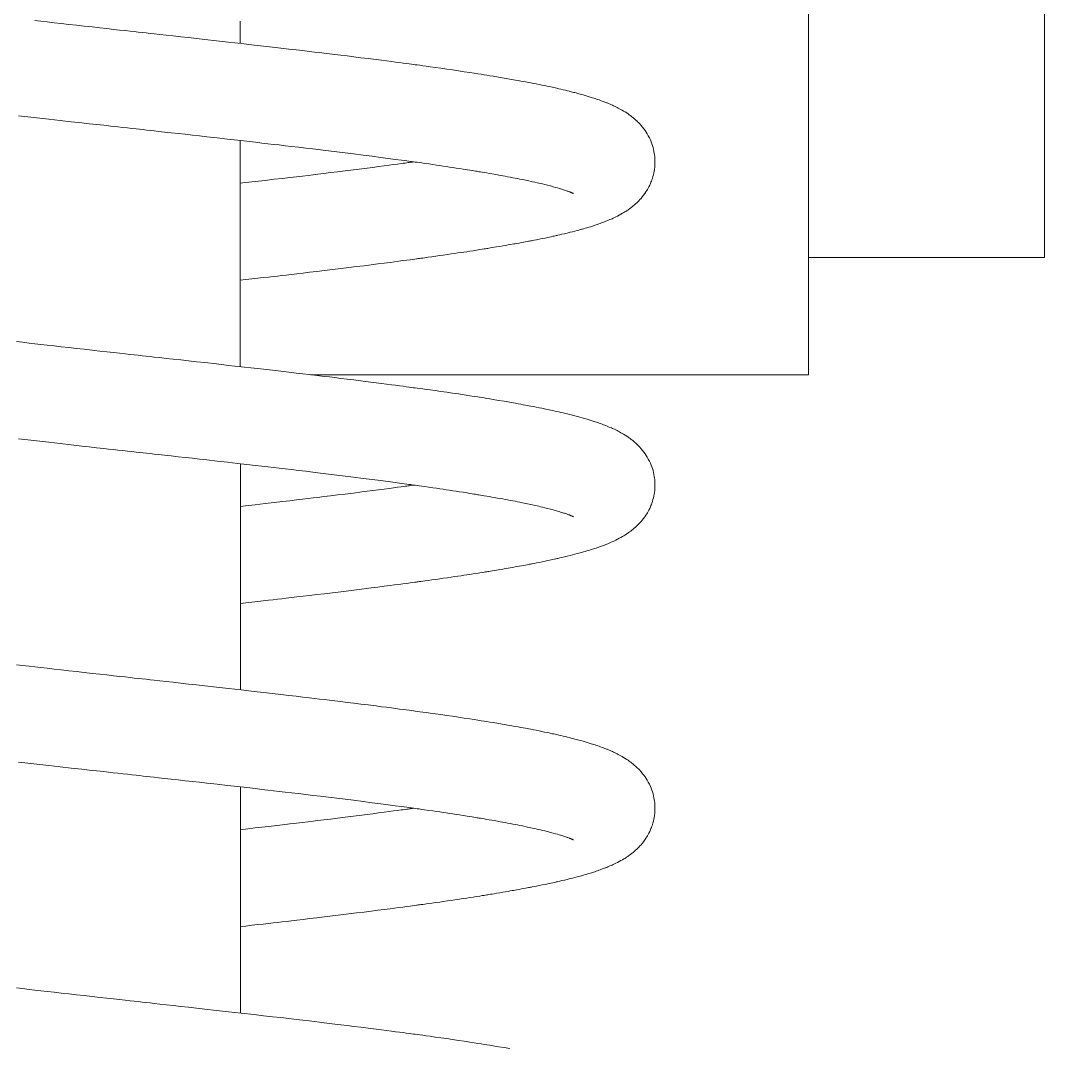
# Model space of a CAD drawing. Extents: x 83.6 to 158.5, y 132.1 to 157.1.
# Drawn here: x 132.784 to 134.97, y 139.014 to 141.207 of the extents above; entities that cross this region are included whole.
import ezdxf

# ---------------------------------------------------------------- set-up
doc = ezdxf.new("R2010")
doc.units = 0
doc.header["$LTSCALE"] = 0.5
doc.header["$MEASUREMENT"] = 0
doc.layers.add('AM_5', color=3, linetype='CONTINUOUS', lineweight=15)

msp = doc.modelspace()

# ---------------------------------------------------------------- linework, layer by layer
at = {"layer": 'AM_5', "color": 0, "ltscale": 0.75}
for p, q in [((134.46588, 143.32598), (134.46588, 140.45098)), ((134.96975, 143.07598), (134.96975, 140.70098)), ((134.46588, 140.70098), (134.96975, 140.70098)), ((133.4037, 140.45098), (134.46588, 140.45098))]:
    msp.add_line(p, q, dxfattribs=at)
at = {"layer": 'AM_5', "color": 0, "ltscale": 0.75, "flags": 128}
for points in [[(132.81504, 141.20677), (132.82786, 141.2053), (132.84149, 141.20375), (132.85594, 141.20211), (132.87121, 141.20038), (132.88731, 141.19856), (132.904, 141.19667), (132.92004, 141.19487), (132.93737, 141.19293), (132.9536, 141.19111), (132.96872, 141.18943), (132.98274, 141.18787), (132.99563, 141.18644), (133.00739, 141.18514), (133.01805, 141.18396), (133.02712, 141.18296), (133.03558, 141.18203), (133.04419, 141.18108), (133.0526, 141.18016), (133.06081, 141.17925), (133.06963, 141.17828), (133.08179, 141.17694), (133.09531, 141.17544), (133.11017, 141.17379), (133.12618, 141.17201), (133.14277, 141.17017), (133.15987, 141.16826), (133.17747, 141.16629), (133.20249, 141.16348), (133.22842, 141.16056), (133.25521, 141.15753), (133.28282, 141.15439), (133.30296, 141.15209), (133.322, 141.14991), (133.33991, 141.14786), (133.35669, 141.14593), (133.37239, 141.14411), (133.38702, 141.1424), (133.4006, 141.1408), (133.41211, 141.13944), (133.42275, 141.13818), (133.43272, 141.13698), (133.44347, 141.13569), (133.45528, 141.13426), (133.46815, 141.13269), (133.48144, 141.13106), (133.49564, 141.12931), (133.51074, 141.12743), (133.5267, 141.12542), (133.54348, 141.12329), (133.55487, 141.12184), (133.56576, 141.12043), (133.5758, 141.11913), (133.585, 141.11793), (133.59336, 141.11684), (133.60092, 141.11584), (133.60768, 141.11495), (133.61364, 141.11416), (133.61883, 141.11346), (133.62326, 141.11287), (133.62693, 141.11238), (133.63078, 141.11186), (133.63633, 141.11111), (133.64298, 141.11021), (133.65038, 141.10919), (133.65833, 141.1081), (133.66945, 141.10655), (133.68143, 141.10485), (133.69393, 141.10306), (133.7064, 141.10125), (133.71881, 141.09941), (133.73116, 141.09756), (133.74343, 141.09569), (133.75247, 141.09429), (133.76052, 141.09304), (133.76761, 141.09192), (133.77377, 141.09093), (133.77979, 141.08997), (133.78631, 141.08891), (133.79332, 141.08776), (133.80478, 141.08585), (133.81645, 141.08388), (133.82843, 141.08181), (133.84093, 141.0796), (133.84669, 141.07857), (133.8524, 141.07754), (133.85751, 141.0766), (133.86196, 141.07578), (133.86577, 141.07507), (133.8694, 141.07438), (133.87353, 141.0736), (133.87897, 141.07255), (133.88503, 141.07137), (133.89112, 141.07015), (133.89704, 141.06896), (133.9028, 141.06777), (133.9084, 141.0666), (133.91251, 141.06573), (133.91621, 141.06493), (133.91953, 141.06421), (133.92247, 141.06357), (133.92547, 141.0629), (133.92891, 141.06213), (133.93315, 141.06117), (133.93787, 141.06008), (133.94273, 141.05894), (133.9473, 141.05785), (133.9516, 141.05681), (133.95563, 141.05582), (133.95936, 141.05488), (133.96239, 141.05411), (133.96505, 141.05343), (133.96747, 141.0528), (133.97012, 141.0521), (133.97304, 141.05132), (133.9762, 141.05047), (133.98499, 141.04802), (133.99386, 141.04545), (134.00249, 141.04281), (134.01088, 141.04012), (134.0137, 141.03918), (134.01635, 141.03828), (134.01916, 141.0373), (134.02241, 141.03616), (134.02606, 141.03483), (134.02895, 141.03374), (134.03138, 141.03281), (134.03338, 141.03203), (134.03495, 141.03141), (134.03631, 141.03087), (134.03777, 141.03027), (134.03934, 141.02962), (134.04105, 141.0289), (134.04315, 141.02801), (134.04568, 141.0269), (134.04792, 141.0259), (134.05001, 141.02494), (134.05184, 141.02409), (134.05342, 141.02333), (134.05482, 141.02265), (134.05744, 141.02135), (134.0601, 141.01999), (134.06292, 141.0185), (134.06583, 141.01691), (134.06859, 141.01534), (134.07158, 141.01358), (134.07482, 141.01158), (134.07808, 141.00949), (134.08102, 141.00751), (134.08359, 141.00569), (134.08573, 141.00414), (134.08677, 141.00336), (134.08781, 141.00257), (134.08919, 141.0015), (134.09091, 141.00012), (134.09296, 140.99844), (134.09503, 140.99668), (134.0968, 140.99512), (134.09842, 140.99363), (134.09976, 140.99238), (134.10126, 140.99093), (134.10307, 140.98913), (134.10516, 140.98696), (134.10901, 140.98269), (134.11217, 140.97889), (134.11481, 140.97547), (134.11734, 140.97195), (134.11979, 140.96828), (134.12191, 140.96485), (134.12427, 140.96072), (134.12661, 140.95619), (134.12863, 140.95185), (134.13036, 140.94773), (134.13182, 140.94384), (134.13307, 140.94016), (134.1343, 140.93604), (134.13541, 140.93172), (134.13635, 140.92743), (134.13705, 140.92354), (134.13758, 140.91995), (134.13789, 140.9173), (134.13813, 140.91478), (134.13834, 140.91192), (134.13849, 140.90841), (134.13854, 140.90434), (134.13843, 140.90024), (134.1383, 140.89772), (134.13814, 140.8956), (134.13798, 140.89383), (134.13783, 140.89242), (134.13765, 140.89092), (134.13734, 140.88861), (134.13685, 140.88558), (134.13612, 140.88176), (134.1352, 140.87768), (134.13422, 140.874), (134.133, 140.86993), (134.13186, 140.86658), (134.13091, 140.864), (134.12998, 140.86164), (134.12878, 140.85878), (134.12724, 140.85541), (134.12548, 140.85188), (134.12384, 140.84881), (134.12238, 140.84624), (134.12095, 140.84387), (134.11913, 140.84101), (134.11684, 140.83763), (134.11406, 140.83384), (134.11125, 140.83028), (134.10867, 140.82721), (134.10634, 140.82461), (134.1041, 140.82223), (134.10198, 140.82008), (134.0998, 140.81796), (134.09724, 140.81558), (134.0944, 140.81308), (134.09198, 140.81104), (134.09013, 140.80954), (134.08856, 140.80831), (134.08663, 140.80684), (134.0844, 140.80519), (134.08233, 140.80371), (134.08054, 140.80247), (134.07905, 140.80146), (134.07784, 140.80065), (134.07608, 140.79952), (134.07413, 140.79828), (134.07195, 140.79695), (134.06941, 140.79543), (134.06593, 140.79345), (134.06238, 140.79151), (134.05882, 140.78965), (134.05528, 140.78787), (134.05195, 140.78627), (134.04906, 140.78492), (134.04686, 140.78393), (134.04479, 140.783), (134.04245, 140.78199), (134.0396, 140.78079), (134.03753, 140.77993), (134.03546, 140.77909), (134.03364, 140.77837), (134.03208, 140.77776), (134.0308, 140.77726), (134.02887, 140.77653), (134.02676, 140.77573), (134.0244, 140.77487), (134.02169, 140.77389), (134.01845, 140.77275), (134.01574, 140.77182), (134.01273, 140.7708), (134.00979, 140.76983), (134.00719, 140.76898), (134.00494, 140.76826), (134.00291, 140.76762), (134.00068, 140.76692), (133.99724, 140.76587), (133.99335, 140.7647), (133.98945, 140.76356), (133.98599, 140.76256), (133.98356, 140.76187), (133.98135, 140.76125), (133.97884, 140.76056), (133.9759, 140.75975), (133.9725, 140.75883), (133.96755, 140.75753), (133.96252, 140.75622), (133.95745, 140.75494), (133.95094, 140.75333), (133.94505, 140.75191), (133.9398, 140.75067), (133.93517, 140.74959), (133.93114, 140.74867), (133.9294, 140.74828), (133.9278, 140.74792), (133.92591, 140.74749), (133.92352, 140.74696), (133.9206, 140.74632), (133.91716, 140.74557), (133.91355, 140.74479), (133.90993, 140.74402), (133.90381, 140.74274), (133.8977, 140.74148), (133.8916, 140.74024), (133.88576, 140.73908), (133.88075, 140.7381), (133.87662, 140.73729), (133.87461, 140.73691), (133.8729, 140.73658), (133.87097, 140.73621), (133.8685, 140.73574), (133.86547, 140.73517), (133.86188, 140.7345), (133.85771, 140.73373), (133.85348, 140.73296), (133.84839, 140.73204), (133.84396, 140.73124), (133.84021, 140.73057), (133.83708, 140.73001), (133.8336, 140.7294), (133.82942, 140.72867), (133.82484, 140.72787), (133.8196, 140.72696), (133.81371, 140.72596), (133.80714, 140.72484), (133.80048, 140.72373), (133.7954, 140.72289), (133.79095, 140.72215), (133.78714, 140.72153), (133.78397, 140.72101), (133.78146, 140.72061), (133.77958, 140.7203), (133.77704, 140.71989), (133.77368, 140.71935), (133.76948, 140.71868), (133.76444, 140.71788), (133.75736, 140.71677), (133.75013, 140.71564), (133.74322, 140.71458), (133.73664, 140.71357), (133.73041, 140.71263), (133.72452, 140.71174), (133.71793, 140.71076), (133.71118, 140.70976), (133.70371, 140.70866), (133.69552, 140.70747), (133.68658, 140.70618), (133.67903, 140.70511), (133.671, 140.70397), (133.66249, 140.70278), (133.65439, 140.70166), (133.64739, 140.70069), (133.64283, 140.70007), (133.63892, 140.69954), (133.63566, 140.6991), (133.63305, 140.69874), (133.6311, 140.69848), (133.62936, 140.69825), (133.6258, 140.69777), (133.62126, 140.69716), (133.61572, 140.69642), (133.60864, 140.69548), (133.60051, 140.6944), (133.59186, 140.69327), (133.58279, 140.69208), (133.57326, 140.69084), (133.56046, 140.68918), (133.54692, 140.68745), (133.53262, 140.68563), (133.51754, 140.68372), (133.50169, 140.68174), (133.48504, 140.67968), (133.46811, 140.6776), (133.45001, 140.6754), (133.43286, 140.67333), (133.41667, 140.6714), (133.40148, 140.6696), (133.38731, 140.66793), (133.37441, 140.66643), (133.36252, 140.66505), (133.35167, 140.66379), (133.34185, 140.66267), (133.33282, 140.66163), (133.32348, 140.66056), (133.31336, 140.6594), (133.30245, 140.65815), (133.29074, 140.65681), (133.27823, 140.65539), (133.26491, 140.65388), (133.25345, 140.65258)], [(133.96447, 140.83754), (133.96447, 140.83754), (133.96413, 140.83772), (133.96378, 140.8379), (133.96329, 140.83813), (133.96261, 140.83846), (133.96169, 140.83887), (133.96057, 140.83936), (133.95981, 140.83968), (133.95901, 140.84001), (133.95824, 140.84033), (133.95752, 140.84061), (133.95675, 140.84091), (133.95575, 140.8413), (133.95425, 140.84186), (133.95266, 140.84244), (133.95113, 140.84299), (133.94966, 140.8435), (133.94767, 140.84418), (133.94566, 140.84486), (133.94359, 140.84554), (133.94158, 140.84618), (133.93977, 140.84675), (133.93717, 140.84755), (133.93405, 140.84849), (133.93038, 140.84957), (133.92606, 140.8508), (133.921, 140.8522), (133.91536, 140.8537), (133.90943, 140.85524), (133.90363, 140.85669), (133.89823, 140.858), (133.89421, 140.85896), (133.89049, 140.85983), (133.88673, 140.86069), (133.88237, 140.86168), (133.87736, 140.86279), (133.86658, 140.86512), (133.85567, 140.86738), (133.84998, 140.86853), (133.84479, 140.86956), (133.84008, 140.87048), (133.83511, 140.87143), (133.82961, 140.87248), (133.82391, 140.87354), (133.8187, 140.87451), (133.81364, 140.87543), (133.80834, 140.87639), (133.80218, 140.8775), (133.79511, 140.87875), (133.79022, 140.8796), (133.78495, 140.88051), (133.77937, 140.88147), (133.77422, 140.88235), (133.76975, 140.8831), (133.76597, 140.88373), (133.7629, 140.88424), (133.76055, 140.88463), (133.75841, 140.88498), (133.75564, 140.88544), (133.75217, 140.88601), (133.74801, 140.88668), (133.74313, 140.88747), (133.73772, 140.88834), (133.72927, 140.88968), (133.7213, 140.89092), (133.71384, 140.89208), (133.70692, 140.89314), (133.70024, 140.89415), (133.69285, 140.89526), (133.68647, 140.89621), (133.67958, 140.89723), (133.67217, 140.89831), (133.66422, 140.89946), (133.65574, 140.90068), (133.64688, 140.90194), (133.64079, 140.90279), (133.63538, 140.90355), (133.63064, 140.90421), (133.6266, 140.90477), (133.62325, 140.90523), (133.6206, 140.90559), (133.61866, 140.90585), (133.61685, 140.9061), (133.61329, 140.90659), (133.60885, 140.90719), (133.60353, 140.90791), (133.5973, 140.90875), (133.58375, 140.91056), (133.56885, 140.91254), (133.55253, 140.91468), (133.53477, 140.91699), (133.51553, 140.91945), (133.49477, 140.92208), (133.47736, 140.92426), (133.45923, 140.92651), (133.4416, 140.92867), (133.42468, 140.93073), (133.40849, 140.93267), (133.39306, 140.93451), (133.37743, 140.93636), (133.36272, 140.93809), (133.34896, 140.93969), (133.33614, 140.94117), (133.32426, 140.94254), (133.31235, 140.94392), (133.29955, 140.94539), (133.28587, 140.94696), (133.26741, 140.94907), (133.24753, 140.95134), (133.22621, 140.95376), (133.20412, 140.95626), (133.18221, 140.95873), (133.16668, 140.96048), (133.15128, 140.9622), (133.13599, 140.96391), (133.12083, 140.9656), (133.10587, 140.96727), (133.09183, 140.96882), (133.07893, 140.97025), (133.06959, 140.97128), (133.06097, 140.97223), (133.0531, 140.9731), (133.04589, 140.97389), (133.03825, 140.97473), (133.03088, 140.97554), (133.0222, 140.9765), (133.01276, 140.97754), (133.00244, 140.97868), (132.99215, 140.97982), (132.98195, 140.98095), (132.97185, 140.98207), (132.96184, 140.98319), (132.94631, 140.98492), (132.93095, 140.98663), (132.91509, 140.9884), (132.8928, 140.99091), (132.86933, 140.99355), (132.84472, 140.99633), (132.819, 140.99925), (132.79963, 141.00145), (132.78002, 141.00369)], [(133.2534, 140.85963), (133.26422, 140.86086), (133.28529, 140.86327), (133.30617, 140.86567), (133.32564, 140.86791), (133.34369, 140.87), (133.35903, 140.87178), (133.37325, 140.87345), (133.38635, 140.87499), (133.39836, 140.87642), (133.40929, 140.87772), (133.41914, 140.87891), (133.43188, 140.88045), (133.44583, 140.88215), (133.46098, 140.88401), (133.47729, 140.88603), (133.4947, 140.88821), (133.51318, 140.89055), (133.52454, 140.892), (133.53623, 140.8935), (133.54824, 140.89506), (133.56022, 140.89662), (133.57106, 140.89805), (133.58072, 140.89933), (133.58922, 140.90047), (133.59659, 140.90145), (133.60116, 140.90207), (133.60517, 140.90261), (133.60863, 140.90308), (133.61154, 140.90348), (133.61396, 140.90381), (133.61689, 140.90421), (133.62073, 140.90473), (133.6238, 140.90515)], [(132.77606, 140.52179), (132.7889, 140.52031), (132.80303, 140.51869), (132.81504, 140.51731), (132.82786, 140.51585), (132.84149, 140.5143), (132.85594, 140.51265), (132.87121, 140.51092), (132.88731, 140.5091), (132.904, 140.50722), (132.92004, 140.50542), (132.93737, 140.50347), (132.9536, 140.50166), (132.96872, 140.49997), (132.98274, 140.49841), (132.99563, 140.49698), (133.00739, 140.49568), (133.01805, 140.4945), (133.02712, 140.4935), (133.03558, 140.49257), (133.04419, 140.49162), (133.0526, 140.4907), (133.06081, 140.4898), (133.06963, 140.48882), (133.08179, 140.48748), (133.09531, 140.48599), (133.11017, 140.48434), (133.12618, 140.48256), (133.14277, 140.48071), (133.15987, 140.4788), (133.17747, 140.47683), (133.20249, 140.47402), (133.22842, 140.4711), (133.25521, 140.46807), (133.28282, 140.46493), (133.30296, 140.46264), (133.322, 140.46046), (133.33991, 140.4584), (133.35669, 140.45647), (133.37239, 140.45465), (133.38702, 140.45295), (133.4006, 140.45135), (133.41211, 140.44999), (133.42275, 140.44872), (133.43272, 140.44753), (133.44347, 140.44624), (133.45528, 140.44481), (133.46815, 140.44324), (133.48144, 140.44161), (133.49564, 140.43985), (133.51074, 140.43797), (133.5267, 140.43597), (133.54348, 140.43384), (133.55487, 140.43238), (133.56576, 140.43098), (133.5758, 140.42968), (133.585, 140.42848), (133.59336, 140.42738), (133.60092, 140.42639), (133.60768, 140.42549), (133.61364, 140.4247), (133.61883, 140.42401), (133.62326, 140.42342), (133.62693, 140.42292), (133.63078, 140.42241), (133.63633, 140.42166), (133.64298, 140.42075), (133.65038, 140.41974), (133.65833, 140.41864), (133.66945, 140.41709), (133.68143, 140.4154), (133.69393, 140.41361), (133.7064, 140.41179), (133.71881, 140.40996), (133.73116, 140.40811), (133.74343, 140.40624), (133.75247, 140.40484), (133.76052, 140.40358), (133.76761, 140.40246), (133.77377, 140.40148), (133.77979, 140.40051), (133.78631, 140.39945), (133.79332, 140.3983), (133.80478, 140.3964), (133.81645, 140.39442), (133.82843, 140.39235), (133.84093, 140.39015), (133.84669, 140.38912), (133.8524, 140.38808), (133.85751, 140.38715), (133.86196, 140.38633), (133.86577, 140.38561), (133.8694, 140.38493), (133.87353, 140.38414), (133.87897, 140.3831), (133.88503, 140.38191), (133.89112, 140.3807), (133.89704, 140.3795), (133.9028, 140.37832), (133.9084, 140.37715), (133.91251, 140.37628), (133.91621, 140.37548), (133.91953, 140.37476), (133.92247, 140.37411), (133.92547, 140.37345), (133.92891, 140.37268), (133.93315, 140.37172), (133.93787, 140.37063), (133.94273, 140.36949), (133.9473, 140.3684), (133.9516, 140.36736), (133.95563, 140.36636), (133.95936, 140.36543), (133.96239, 140.36466), (133.96505, 140.36397), (133.96747, 140.36334), (133.97012, 140.36265), (133.97304, 140.36187), (133.9762, 140.36101), (133.98499, 140.35857), (133.99386, 140.35599), (134.00249, 140.35335), (134.01088, 140.35066), (134.0137, 140.34972), (134.01635, 140.34882), (134.01916, 140.34785), (134.02241, 140.3467), (134.02606, 140.34537), (134.02895, 140.34429), (134.03138, 140.34336), (134.03338, 140.34258), (134.03495, 140.34196), (134.03631, 140.34141), (134.03777, 140.34082), (134.03934, 140.34017), (134.04105, 140.33945), (134.04315, 140.33855), (134.04568, 140.33745), (134.04792, 140.33644), (134.05001, 140.33549), (134.05184, 140.33463), (134.05342, 140.33387), (134.05482, 140.3332), (134.05744, 140.3319), (134.0601, 140.33054), (134.06292, 140.32905), (134.06583, 140.32745), (134.06859, 140.32589), (134.07158, 140.32413), (134.07482, 140.32213), (134.07808, 140.32003), (134.08102, 140.31805), (134.08359, 140.31624), (134.08573, 140.31468), (134.08677, 140.3139), (134.08781, 140.31311), (134.08919, 140.31204), (134.09091, 140.31067), (134.09296, 140.30899), (134.09503, 140.30722), (134.0968, 140.30566), (134.09842, 140.30418), (134.09976, 140.30293), (134.10126, 140.30148), (134.10307, 140.29967), (134.10516, 140.29751), (134.10901, 140.29324), (134.11217, 140.28943), (134.11481, 140.28601), (134.11734, 140.2825), (134.11979, 140.27883), (134.12191, 140.2754), (134.12427, 140.27127), (134.12661, 140.26673), (134.12863, 140.26239), (134.13036, 140.25828), (134.13182, 140.25438), (134.13307, 140.2507), (134.1343, 140.24659), (134.13541, 140.24227), (134.13635, 140.23797), (134.13705, 140.23408), (134.13758, 140.2305), (134.13789, 140.22785), (134.13813, 140.22533), (134.13834, 140.22246), (134.13849, 140.21896), (134.13854, 140.21488), (134.13843, 140.21079), (134.1383, 140.20826), (134.13814, 140.20615), (134.13798, 140.20437), (134.13783, 140.20296), (134.13765, 140.20146), (134.13734, 140.19916), (134.13685, 140.19613), (134.13612, 140.19231), (134.1352, 140.18822), (134.13422, 140.18454), (134.133, 140.18047), (134.13186, 140.17712), (134.13091, 140.17454), (134.12998, 140.17218), (134.12878, 140.16933), (134.12724, 140.16596), (134.12548, 140.16242), (134.12384, 140.15936), (134.12238, 140.15678), (134.12095, 140.15441), (134.11913, 140.15155), (134.11684, 140.14817), (134.11406, 140.14438), (134.11125, 140.14082), (134.10867, 140.13776), (134.10634, 140.13516), (134.1041, 140.13278), (134.10198, 140.13062), (134.0998, 140.12851), (134.09724, 140.12613), (134.0944, 140.12362), (134.09198, 140.12159), (134.09013, 140.12009), (134.08856, 140.11885), (134.08663, 140.11738), (134.0844, 140.11573), (134.08233, 140.11425), (134.08054, 140.11301), (134.07905, 140.11201), (134.07784, 140.1112), (134.07608, 140.11006), (134.07413, 140.10883), (134.07195, 140.10749), (134.06941, 140.10598), (134.06593, 140.104), (134.06238, 140.10206), (134.05882, 140.10019), (134.05528, 140.09842), (134.05195, 140.09681), (134.04906, 140.09547), (134.04686, 140.09447), (134.04479, 140.09355), (134.04245, 140.09254), (134.0396, 140.09133), (134.03753, 140.09048), (134.03546, 140.08964), (134.03364, 140.08892), (134.03208, 140.0883), (134.0308, 140.08781), (134.02887, 140.08707), (134.02676, 140.08628), (134.0244, 140.08541), (134.02169, 140.08443), (134.01845, 140.08329), (134.01574, 140.08236), (134.01273, 140.08134), (134.00979, 140.08037), (134.00719, 140.07953), (134.00494, 140.07881), (134.00291, 140.07817), (134.00068, 140.07747), (133.99724, 140.07642), (133.99335, 140.07525), (133.98945, 140.0741), (133.98599, 140.07311), (133.98356, 140.07242), (133.98135, 140.0718), (133.97884, 140.0711), (133.9759, 140.07029), (133.9725, 140.06938), (133.96755, 140.06807), (133.96252, 140.06677), (133.95745, 140.06548), (133.95094, 140.06388), (133.94505, 140.06245), (133.9398, 140.06121), (133.93517, 140.06014), (133.93114, 140.05922), (133.9294, 140.05882), (133.9278, 140.05846), (133.92591, 140.05804), (133.92352, 140.05751), (133.9206, 140.05687), (133.91716, 140.05612), (133.91355, 140.05534), (133.90993, 140.05457), (133.90381, 140.05328), (133.8977, 140.05202), (133.8916, 140.05079), (133.88576, 140.04962), (133.88075, 140.04864), (133.87662, 140.04784), (133.87461, 140.04745), (133.8729, 140.04713), (133.87097, 140.04676), (133.8685, 140.04629), (133.86547, 140.04572), (133.86188, 140.04505), (133.85771, 140.04428), (133.85348, 140.0435), (133.84839, 140.04258), (133.84396, 140.04178), (133.84021, 140.04111), (133.83708, 140.04056), (133.8336, 140.03994), (133.82942, 140.03921), (133.82484, 140.03841), (133.8196, 140.03751), (133.81371, 140.0365), (133.80714, 140.03539), (133.80048, 140.03427), (133.7954, 140.03343), (133.79095, 140.0327), (133.78714, 140.03207), (133.78397, 140.03156), (133.78146, 140.03115), (133.77958, 140.03085), (133.77704, 140.03044), (133.77368, 140.0299), (133.76948, 140.02923), (133.76444, 140.02843), (133.75736, 140.02731), (133.75013, 140.02619), (133.74322, 140.02512), (133.73664, 140.02412), (133.73041, 140.02317), (133.72452, 140.02229), (133.71793, 140.0213), (133.71118, 140.0203), (133.70371, 140.01921), (133.69552, 140.01801), (133.68658, 140.01673), (133.67903, 140.01565), (133.671, 140.01452), (133.66249, 140.01333), (133.65439, 140.0122), (133.64739, 140.01124), (133.64283, 140.01062), (133.63892, 140.01008), (133.63566, 140.00964), (133.63305, 140.00929), (133.6311, 140.00903), (133.62936, 140.00879), (133.6258, 140.00832), (133.62126, 140.00771), (133.61572, 140.00697), (133.60864, 140.00602), (133.60051, 140.00495), (133.59186, 140.00381), (133.58279, 140.00262), (133.57326, 140.00138), (133.56046, 139.99973), (133.54692, 139.99799), (133.53262, 139.99617), (133.51754, 139.99427), (133.50169, 139.99229), (133.48504, 139.99023), (133.46811, 139.98815), (133.45001, 139.98595), (133.43286, 139.98388), (133.41667, 139.98195), (133.40148, 139.98015), (133.38731, 139.97848), (133.37441, 139.97697), (133.36252, 139.97559), (133.35167, 139.97434), (133.34185, 139.97321), (133.33282, 139.97217), (133.32348, 139.9711), (133.31336, 139.96994), (133.30245, 139.9687), (133.29074, 139.96736), (133.27823, 139.96593), (133.26491, 139.96442), (133.25361, 139.96314)], [(133.96447, 140.14809), (133.96447, 140.14809), (133.96413, 140.14827), (133.96378, 140.14844), (133.96329, 140.14868), (133.96261, 140.149), (133.96169, 140.14942), (133.96057, 140.14991), (133.95981, 140.15023), (133.95901, 140.15056), (133.95824, 140.15087), (133.95752, 140.15116), (133.95675, 140.15146), (133.95575, 140.15184), (133.95425, 140.15241), (133.95266, 140.15299), (133.95113, 140.15354), (133.94966, 140.15405), (133.94767, 140.15473), (133.94566, 140.1554), (133.94359, 140.15608), (133.94158, 140.15673), (133.93977, 140.1573), (133.93717, 140.1581), (133.93405, 140.15904), (133.93038, 140.16012), (133.92606, 140.16135), (133.921, 140.16274), (133.91536, 140.16425), (133.90943, 140.16578), (133.90363, 140.16723), (133.89823, 140.16855), (133.89421, 140.1695), (133.89049, 140.17037), (133.88673, 140.17124), (133.88237, 140.17223), (133.87736, 140.17334), (133.86658, 140.17566), (133.85567, 140.17792), (133.84998, 140.17907), (133.84479, 140.1801), (133.84008, 140.18102), (133.83511, 140.18198), (133.82961, 140.18302), (133.82391, 140.18409), (133.8187, 140.18505), (133.81364, 140.18598), (133.80834, 140.18694), (133.80218, 140.18804), (133.79511, 140.18929), (133.79022, 140.19015), (133.78495, 140.19106), (133.77937, 140.19202), (133.77422, 140.19289), (133.76975, 140.19364), (133.76597, 140.19428), (133.7629, 140.19479), (133.76055, 140.19518), (133.75841, 140.19553), (133.75564, 140.19599), (133.75217, 140.19655), (133.74801, 140.19723), (133.74313, 140.19802), (133.73772, 140.19888), (133.72927, 140.20022), (133.7213, 140.20147), (133.71384, 140.20262), (133.70692, 140.20368), (133.70024, 140.2047), (133.69285, 140.20581), (133.68647, 140.20676), (133.67958, 140.20778), (133.67217, 140.20886), (133.66422, 140.21001), (133.65574, 140.21123), (133.64688, 140.21248), (133.64079, 140.21334), (133.63538, 140.21409), (133.63064, 140.21475), (133.6266, 140.21531), (133.62325, 140.21577), (133.6206, 140.21613), (133.61866, 140.2164), (133.61685, 140.21665), (133.61329, 140.21713), (133.60885, 140.21773), (133.60353, 140.21846), (133.5973, 140.2193), (133.58375, 140.22111), (133.56885, 140.22309), (133.55253, 140.22523), (133.53477, 140.22753), (133.51553, 140.23), (133.49477, 140.23263), (133.47736, 140.23481), (133.45923, 140.23705), (133.4416, 140.23922), (133.42468, 140.24127), (133.40849, 140.24322), (133.39306, 140.24506), (133.37743, 140.24691), (133.36272, 140.24863), (133.34896, 140.25023), (133.33614, 140.25172), (133.32426, 140.25309), (133.31235, 140.25446), (133.29955, 140.25594), (133.28587, 140.25751), (133.26741, 140.25962), (133.24753, 140.26189), (133.22621, 140.26431), (133.20412, 140.26681), (133.18221, 140.26928), (133.16668, 140.27102), (133.15128, 140.27275), (133.13599, 140.27446), (133.12083, 140.27615), (133.10587, 140.27781), (133.09183, 140.27937), (133.07893, 140.2808), (133.06959, 140.28183), (133.06097, 140.28278), (133.0531, 140.28364), (133.04589, 140.28444), (133.03825, 140.28528), (133.03088, 140.28609), (133.0222, 140.28705), (133.01276, 140.28809), (133.00244, 140.28923), (132.99215, 140.29037), (132.98195, 140.2915), (132.97185, 140.29262), (132.96184, 140.29373), (132.94631, 140.29546), (132.93095, 140.29718), (132.91509, 140.29895), (132.8928, 140.30145), (132.86933, 140.30409), (132.84472, 140.30687), (132.819, 140.30979), (132.79963, 140.312), (132.78002, 140.31424)], [(133.25357, 140.17019), (133.26422, 140.17141), (133.28529, 140.17382), (133.30617, 140.17622), (133.32564, 140.17846), (133.34369, 140.18055), (133.35903, 140.18233), (133.37325, 140.18399), (133.38635, 140.18554), (133.39836, 140.18696), (133.40929, 140.18827), (133.41914, 140.18945), (133.43188, 140.19099), (133.44583, 140.19269), (133.46098, 140.19455), (133.47729, 140.19657), (133.4947, 140.19875), (133.51318, 140.20109), (133.52454, 140.20254), (133.53623, 140.20405), (133.54824, 140.2056), (133.56022, 140.20717), (133.57106, 140.2086), (133.58072, 140.20988), (133.58922, 140.21101), (133.59659, 140.212), (133.60116, 140.21262), (133.60517, 140.21316), (133.60863, 140.21363), (133.61154, 140.21402), (133.61396, 140.21435), (133.61689, 140.21475), (133.62073, 140.21527), (133.6238, 140.2157)], [(132.77606, 139.83233), (132.7889, 139.83086), (132.80303, 139.82924), (132.81504, 139.82786), (132.82786, 139.8264), (132.84149, 139.82484), (132.85594, 139.8232), (132.87121, 139.82147), (132.88731, 139.81965), (132.904, 139.81777), (132.92004, 139.81596), (132.93737, 139.81402), (132.9536, 139.8122), (132.96872, 139.81052), (132.98274, 139.80896), (132.99563, 139.80753), (133.00739, 139.80623), (133.01805, 139.80505), (133.02712, 139.80405), (133.03558, 139.80312), (133.04419, 139.80217), (133.0526, 139.80125), (133.06081, 139.80034), (133.06963, 139.79937), (133.08179, 139.79803), (133.09531, 139.79653), (133.11017, 139.79488), (133.12618, 139.79311), (133.14277, 139.79126), (133.15987, 139.78935), (133.17747, 139.78738), (133.20249, 139.78457), (133.22842, 139.78165), (133.25521, 139.77862), (133.28282, 139.77548), (133.30296, 139.77318), (133.322, 139.771), (133.33991, 139.76895), (133.35669, 139.76702), (133.37239, 139.7652), (133.38702, 139.76349), (133.4006, 139.7619), (133.41211, 139.76053), (133.42275, 139.75927), (133.43272, 139.75807), (133.44347, 139.75678), (133.45528, 139.75535), (133.46815, 139.75378), (133.48144, 139.75215), (133.49564, 139.7504), (133.51074, 139.74852), (133.5267, 139.74651), (133.54348, 139.74438), (133.55487, 139.74293), (133.56576, 139.74153), (133.5758, 139.74022), (133.585, 139.73903), (133.59336, 139.73793), (133.60092, 139.73693), (133.60768, 139.73604), (133.61364, 139.73525), (133.61883, 139.73455), (133.62326, 139.73396), (133.62693, 139.73347), (133.63078, 139.73295), (133.63633, 139.7322), (133.64298, 139.7313), (133.65038, 139.73029), (133.65833, 139.72919), (133.66945, 139.72764), (133.68143, 139.72594), (133.69393, 139.72415), (133.7064, 139.72234), (133.71881, 139.7205), (133.73116, 139.71865), (133.74343, 139.71678), (133.75247, 139.71538), (133.76052, 139.71413), (133.76761, 139.71301), (133.77377, 139.71202), (133.77979, 139.71106), (133.78631, 139.71), (133.79332, 139.70885), (133.80478, 139.70694), (133.81645, 139.70497), (133.82843, 139.7029), (133.84093, 139.7007), (133.84669, 139.69966), (133.8524, 139.69863), (133.85751, 139.69769), (133.86196, 139.69687), (133.86577, 139.69616), (133.8694, 139.69548), (133.87353, 139.69469), (133.87897, 139.69364), (133.88503, 139.69246), (133.89112, 139.69125), (133.89704, 139.69005), (133.9028, 139.68886), (133.9084, 139.68769), (133.91251, 139.68682), (133.91621, 139.68602), (133.91953, 139.6853), (133.92247, 139.68466), (133.92547, 139.68399), (133.92891, 139.68322), (133.93315, 139.68226), (133.93787, 139.68117), (133.94273, 139.68003), (133.9473, 139.67894), (133.9516, 139.6779), (133.95563, 139.67691), (133.95936, 139.67597), (133.96239, 139.6752), (133.96505, 139.67452), (133.96747, 139.67389), (133.97012, 139.67319), (133.97304, 139.67241), (133.9762, 139.67156), (133.98499, 139.66911), (133.99386, 139.66654), (134.00249, 139.6639), (134.01088, 139.66121), (134.0137, 139.66027), (134.01635, 139.65937), (134.01916, 139.6584), (134.02241, 139.65725), (134.02606, 139.65592), (134.02895, 139.65484), (134.03138, 139.6539), (134.03338, 139.65312), (134.03495, 139.6525), (134.03631, 139.65196), (134.03777, 139.65136), (134.03934, 139.65071), (134.04105, 139.65), (134.04315, 139.6491), (134.04568, 139.64799), (134.04792, 139.64699), (134.05001, 139.64603), (134.05184, 139.64518), (134.05342, 139.64442), (134.05482, 139.64374), (134.05744, 139.64244), (134.0601, 139.64108), (134.06292, 139.63959), (134.06583, 139.638), (134.06859, 139.63643), (134.07158, 139.63467), (134.07482, 139.63267), (134.07808, 139.63058), (134.08102, 139.6286), (134.08359, 139.62678), (134.08573, 139.62523), (134.08677, 139.62445), (134.08781, 139.62366), (134.08919, 139.62259), (134.09091, 139.62122), (134.09296, 139.61954), (134.09503, 139.61777), (134.0968, 139.61621), (134.09842, 139.61472), (134.09976, 139.61347), (134.10126, 139.61202), (134.10307, 139.61022), (134.10516, 139.60805), (134.10901, 139.60379), (134.11217, 139.59998), (134.11481, 139.59656), (134.11734, 139.59304), (134.11979, 139.58937), (134.12191, 139.58594), (134.12427, 139.58181), (134.12661, 139.57728), (134.12863, 139.57294), (134.13036, 139.56882), (134.13182, 139.56493), (134.13307, 139.56125), (134.1343, 139.55713), (134.13541, 139.55281), (134.13635, 139.54852), (134.13705, 139.54463), (134.13758, 139.54104), (134.13789, 139.53839), (134.13813, 139.53587), (134.13834, 139.53301), (134.13849, 139.5295), (134.13854, 139.52543), (134.13843, 139.52133), (134.1383, 139.51881), (134.13814, 139.51669), (134.13798, 139.51492), (134.13783, 139.51351), (134.13765, 139.51201), (134.13734, 139.50971), (134.13685, 139.50667), (134.13612, 139.50285), (134.1352, 139.49877), (134.13422, 139.49509), (134.133, 139.49102), (134.13186, 139.48767), (134.13091, 139.48509), (134.12998, 139.48273), (134.12878, 139.47987), (134.12724, 139.4765), (134.12548, 139.47297), (134.12384, 139.4699), (134.12238, 139.46733), (134.12095, 139.46496), (134.11913, 139.4621), (134.11684, 139.45872), (134.11406, 139.45493), (134.11125, 139.45137), (134.10867, 139.4483), (134.10634, 139.44571), (134.1041, 139.44332), (134.10198, 139.44117), (134.0998, 139.43905), (134.09724, 139.43668), (134.0944, 139.43417), (134.09198, 139.43213), (134.09013, 139.43063), (134.08856, 139.4294), (134.08663, 139.42793), (134.0844, 139.42628), (134.08233, 139.4248), (134.08054, 139.42356), (134.07905, 139.42255), (134.07784, 139.42175), (134.07608, 139.42061), (134.07413, 139.41937), (134.07195, 139.41804), (134.06941, 139.41652), (134.06593, 139.41454), (134.06238, 139.4126), (134.05882, 139.41074), (134.05528, 139.40896), (134.05195, 139.40736), (134.04906, 139.40601), (134.04686, 139.40502), (134.04479, 139.4041), (134.04245, 139.40308), (134.0396, 139.40188), (134.03753, 139.40102), (134.03546, 139.40018), (134.03364, 139.39946), (134.03208, 139.39885), (134.0308, 139.39835), (134.02887, 139.39762), (134.02676, 139.39682), (134.0244, 139.39596), (134.02169, 139.39498), (134.01845, 139.39384), (134.01574, 139.39291), (134.01273, 139.39189), (134.00979, 139.39092), (134.00719, 139.39007), (134.00494, 139.38935), (134.00291, 139.38871), (134.00068, 139.38802), (133.99724, 139.38696), (133.99335, 139.38579), (133.98945, 139.38465), (133.98599, 139.38365), (133.98356, 139.38296), (133.98135, 139.38234), (133.97884, 139.38165), (133.9759, 139.38084), (133.9725, 139.37993), (133.96755, 139.37862), (133.96252, 139.37731), (133.95745, 139.37603), (133.95094, 139.37442), (133.94505, 139.373), (133.9398, 139.37176), (133.93517, 139.37068), (133.93114, 139.36976), (133.9294, 139.36937), (133.9278, 139.36901), (133.92591, 139.36859), (133.92352, 139.36805), (133.9206, 139.36741), (133.91716, 139.36666), (133.91355, 139.36588), (133.90993, 139.36511), (133.90381, 139.36383), (133.8977, 139.36257), (133.8916, 139.36133), (133.88576, 139.36017), (133.88075, 139.35919), (133.87662, 139.35839), (133.87461, 139.358), (133.8729, 139.35767), (133.87097, 139.3573), (133.8685, 139.35683), (133.86547, 139.35626), (133.86188, 139.35559), (133.85771, 139.35482), (133.85348, 139.35405), (133.84839, 139.35313), (133.84396, 139.35233), (133.84021, 139.35166), (133.83708, 139.3511), (133.8336, 139.35049), (133.82942, 139.34976), (133.82484, 139.34896), (133.8196, 139.34806), (133.81371, 139.34705), (133.80714, 139.34593), (133.80048, 139.34482), (133.7954, 139.34398), (133.79095, 139.34324), (133.78714, 139.34262), (133.78397, 139.3421), (133.78146, 139.3417), (133.77958, 139.34139), (133.77704, 139.34098), (133.77368, 139.34044), (133.76948, 139.33977), (133.76444, 139.33897), (133.75736, 139.33786), (133.75013, 139.33673), (133.74322, 139.33567), (133.73664, 139.33466), (133.73041, 139.33372), (133.72452, 139.33283), (133.71793, 139.33185), (133.71118, 139.33085), (133.70371, 139.32975), (133.69552, 139.32856), (133.68658, 139.32727), (133.67903, 139.3262), (133.671, 139.32506), (133.66249, 139.32387), (133.65439, 139.32275), (133.64739, 139.32178), (133.64283, 139.32116), (133.63892, 139.32063), (133.63566, 139.32019), (133.63305, 139.31984), (133.6311, 139.31957), (133.62936, 139.31934), (133.6258, 139.31886), (133.62126, 139.31825), (133.61572, 139.31751), (133.60864, 139.31657), (133.60051, 139.31549), (133.59186, 139.31436), (133.58279, 139.31317), (133.57326, 139.31193), (133.56046, 139.31027), (133.54692, 139.30854), (133.53262, 139.30672), (133.51754, 139.30482), (133.50169, 139.30283), (133.48504, 139.30077), (133.46811, 139.29869), (133.45001, 139.29649), (133.43286, 139.29442), (133.41667, 139.29249), (133.40148, 139.29069), (133.38731, 139.28902), (133.37441, 139.28752), (133.36252, 139.28614), (133.35167, 139.28489), (133.34185, 139.28376), (133.33282, 139.28272), (133.32348, 139.28165), (133.31336, 139.28049), (133.30245, 139.27924), (133.29074, 139.27791), (133.27823, 139.27648), (133.26491, 139.27497), (133.25378, 139.2737)], [(133.96447, 139.45863), (133.96447, 139.45863), (133.96413, 139.45881), (133.96378, 139.45899), (133.96329, 139.45923), (133.96261, 139.45955), (133.96169, 139.45996), (133.96057, 139.46045), (133.95981, 139.46077), (133.95901, 139.46111), (133.95824, 139.46142), (133.95752, 139.4617), (133.95675, 139.46201), (133.95575, 139.46239), (133.95425, 139.46295), (133.95266, 139.46353), (133.95113, 139.46408), (133.94966, 139.46459), (133.94767, 139.46527), (133.94566, 139.46595), (133.94359, 139.46663), (133.94158, 139.46727), (133.93977, 139.46784), (133.93717, 139.46865), (133.93405, 139.46958), (133.93038, 139.47066), (133.92606, 139.47189), (133.921, 139.47329), (133.91536, 139.47479), (133.90943, 139.47633), (133.90363, 139.47778), (133.89823, 139.47909), (133.89421, 139.48005), (133.89049, 139.48092), (133.88673, 139.48178), (133.88237, 139.48277), (133.87736, 139.48389), (133.86658, 139.48621), (133.85567, 139.48847), (133.84998, 139.48962), (133.84479, 139.49065), (133.84008, 139.49157), (133.83511, 139.49252), (133.82961, 139.49357), (133.82391, 139.49463), (133.8187, 139.4956), (133.81364, 139.49652), (133.80834, 139.49748), (133.80218, 139.49859), (133.79511, 139.49984), (133.79022, 139.50069), (133.78495, 139.5016), (133.77937, 139.50256), (133.77422, 139.50344), (133.76975, 139.50419), (133.76597, 139.50482), (133.7629, 139.50533), (133.76055, 139.50572), (133.75841, 139.50608), (133.75564, 139.50653), (133.75217, 139.5071), (133.74801, 139.50778), (133.74313, 139.50856), (133.73772, 139.50943), (133.72927, 139.51077), (133.7213, 139.51201), (133.71384, 139.51317), (133.70692, 139.51423), (133.70024, 139.51524), (133.69285, 139.51635), (133.68647, 139.5173), (133.67958, 139.51832), (133.67217, 139.51941), (133.66422, 139.52056), (133.65574, 139.52177), (133.64688, 139.52303), (133.64079, 139.52388), (133.63538, 139.52464), (133.63064, 139.5253), (133.6266, 139.52586), (133.62325, 139.52632), (133.6206, 139.52668), (133.61866, 139.52694), (133.61685, 139.52719), (133.61329, 139.52768), (133.60885, 139.52828), (133.60353, 139.529), (133.5973, 139.52984), (133.58375, 139.53166), (133.56885, 139.53363), (133.55253, 139.53577), (133.53477, 139.53808), (133.51553, 139.54055), (133.49477, 139.54317), (133.47736, 139.54535), (133.45923, 139.5476), (133.4416, 139.54976), (133.42468, 139.55182), (133.40849, 139.55376), (133.39306, 139.5556), (133.37743, 139.55745), (133.36272, 139.55918), (133.34896, 139.56078), (133.33614, 139.56226), (133.32426, 139.56364), (133.31235, 139.56501), (133.29955, 139.56648), (133.28587, 139.56805), (133.26741, 139.57016), (133.24753, 139.57243), (133.22621, 139.57485), (133.20412, 139.57735), (133.18221, 139.57982), (133.16668, 139.58157), (133.15128, 139.58329), (133.13599, 139.585), (133.12083, 139.58669), (133.10587, 139.58836), (133.09183, 139.58991), (133.07893, 139.59134), (133.06959, 139.59237), (133.06097, 139.59332), (133.0531, 139.59419), (133.04589, 139.59498), (133.03825, 139.59582), (133.03088, 139.59663), (133.0222, 139.59759), (133.01276, 139.59863), (133.00244, 139.59977), (132.99215, 139.60091), (132.98195, 139.60204), (132.97185, 139.60316), (132.96184, 139.60428), (132.94631, 139.60601), (132.93095, 139.60772), (132.91509, 139.6095), (132.8928, 139.612), (132.86933, 139.61464), (132.84472, 139.61742), (132.819, 139.62034), (132.79963, 139.62254), (132.78002, 139.62478)], [(133.25373, 139.48076), (133.26422, 139.48195), (133.28529, 139.48436), (133.30617, 139.48676), (133.32564, 139.48901), (133.34369, 139.49109), (133.35903, 139.49287), (133.37325, 139.49454), (133.38635, 139.49608), (133.39836, 139.49751), (133.40929, 139.49881), (133.41914, 139.5), (133.43188, 139.50154), (133.44583, 139.50324), (133.46098, 139.5051), (133.47729, 139.50712), (133.4947, 139.5093), (133.51318, 139.51164), (133.52454, 139.51309), (133.53623, 139.51459), (133.54824, 139.51615), (133.56022, 139.51771), (133.57106, 139.51914), (133.58072, 139.52042), (133.58922, 139.52156), (133.59659, 139.52254), (133.60116, 139.52316), (133.60517, 139.5237), (133.60863, 139.52417), (133.61154, 139.52457), (133.61396, 139.5249), (133.61689, 139.5253), (133.62073, 139.52582), (133.6238, 139.52624)], [(132.77606, 139.14288), (132.7889, 139.1414), (132.80303, 139.13978), (132.81504, 139.13841), (132.82786, 139.13694), (132.84149, 139.13539), (132.85594, 139.13374), (132.87121, 139.13201), (132.88731, 139.13019), (132.904, 139.12831), (132.92004, 139.12651), (132.93737, 139.12456), (132.9536, 139.12275), (132.96872, 139.12106), (132.98274, 139.11951), (132.99563, 139.11808), (133.00739, 139.11677), (133.01805, 139.11559), (133.02712, 139.11459), (133.03558, 139.11366), (133.04419, 139.11272), (133.0526, 139.11179), (133.06081, 139.11089), (133.06963, 139.10991), (133.08179, 139.10857), (133.09531, 139.10708), (133.11017, 139.10543), (133.12618, 139.10365), (133.14277, 139.1018), (133.15987, 139.0999), (133.17747, 139.09792), (133.20249, 139.09512), (133.22842, 139.09219), (133.25521, 139.08916), (133.28282, 139.08602), (133.30296, 139.08373), (133.322, 139.08155), (133.33991, 139.07949), (133.35669, 139.07756), (133.37239, 139.07574), (133.38702, 139.07404), (133.4006, 139.07244), (133.41211, 139.07108), (133.42275, 139.06981), (133.43272, 139.06862), (133.44347, 139.06733), (133.45528, 139.0659), (133.46815, 139.06433), (133.48144, 139.0627), (133.49564, 139.06095), (133.51074, 139.05906), (133.5267, 139.05706), (133.54348, 139.05493), (133.55487, 139.05347), (133.56576, 139.05207), (133.5758, 139.05077), (133.585, 139.04957), (133.59336, 139.04847), (133.60092, 139.04748), (133.60768, 139.04659), (133.61364, 139.04579), (133.61883, 139.0451), (133.62326, 139.04451), (133.62693, 139.04402), (133.63078, 139.0435), (133.63633, 139.04275), (133.64298, 139.04185), (133.65038, 139.04083), (133.65833, 139.03973), (133.66945, 139.03818), (133.68143, 139.03649), (133.69393, 139.0347), (133.7064, 139.03288), (133.71881, 139.03105), (133.73116, 139.0292), (133.74343, 139.02733), (133.75247, 139.02593), (133.76052, 139.02467), (133.76761, 139.02355), (133.77377, 139.02257), (133.77979, 139.0216), (133.78631, 139.02054), (133.79332, 139.01939), (133.80478, 139.01749), (133.81645, 139.01551), (133.82843, 139.01344)]]:
    msp.add_lwpolyline(points, dxfattribs=at)
at = {"layer": 'AM_5', "color": 0, "ltscale": 0.75}
for points in [[(133.25332, 141.20538), (133.25333, 141.15774)], [(133.25338, 140.95067), (133.2535, 140.46826)], [(133.25354, 140.2612), (133.25366, 139.77879)], [(133.25371, 139.57173), (133.25382, 139.08932)]]:
    msp.add_lwpolyline(points, dxfattribs=at)

doc.saveas('drawing.dxf')
